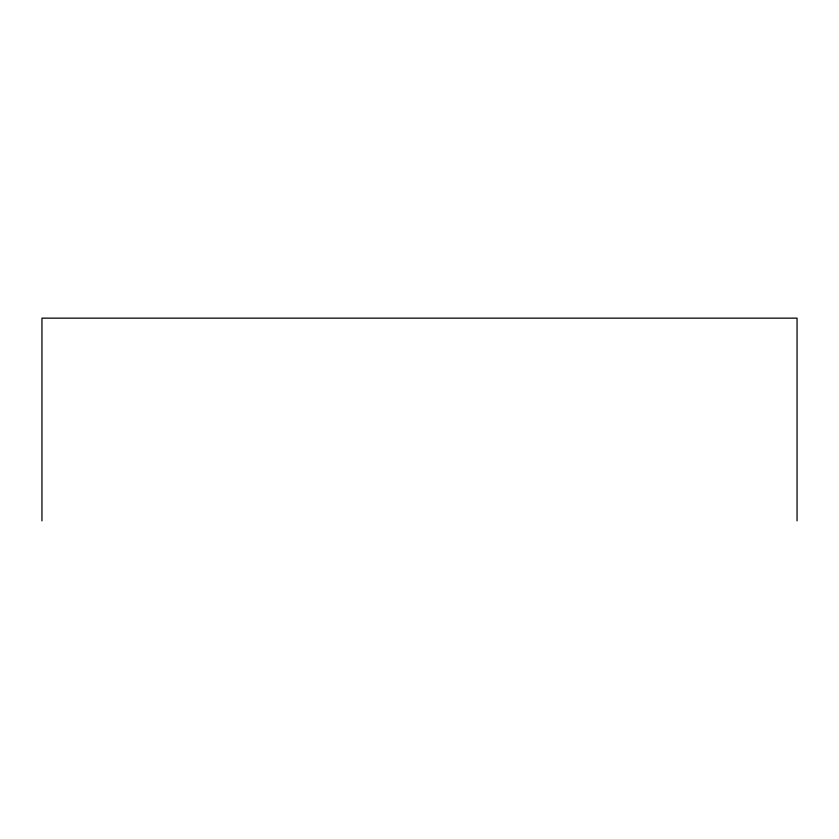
<?xml version="1.0" encoding="UTF-8"?>
<svg xmlns="http://www.w3.org/2000/svg" width="839" height="839" viewBox="0 0 839 839"><rect width="100%" height="100%" fill="white"/><g stroke="black" fill="none" stroke-linecap="round" stroke-linejoin="round"><path stroke-width="1.26" d="M797.05 520.851L797.05 318.149L41.95 318.149L41.95 520.851"/></g></svg>
